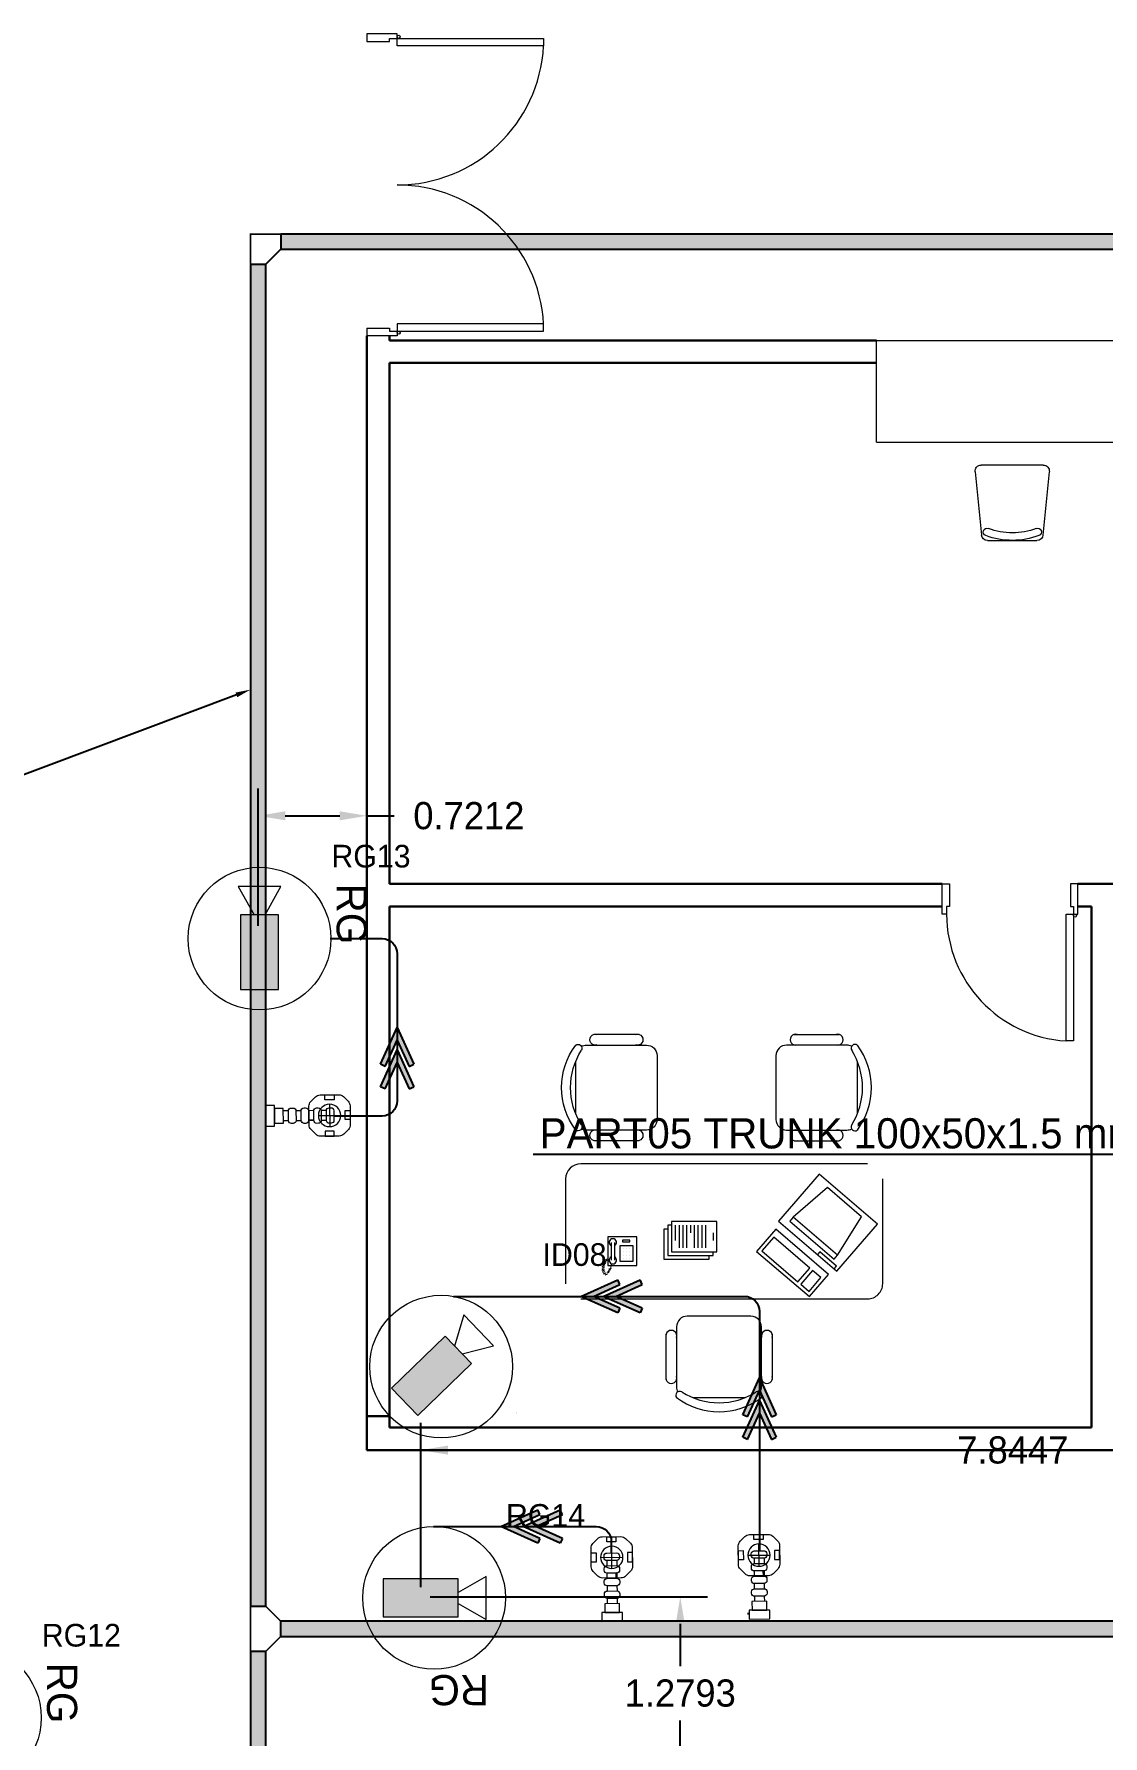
# Model space of a CAD drawing. Extents: x -15 to 352, y 223 to 399.
# Drawn here: x 43.92 to 51, y 346.63 to 357.9 of the extents above; entities that cross this region are included whole.
import ezdxf
from ezdxf import colors
from ezdxf.entities.mleader import LeaderData, LeaderLine
from ezdxf.enums import TextEntityAlignment as Align
from ezdxf.math import Vec2, Vec3

# ---------------------------------------------------------------- set-up
doc = ezdxf.new("R2010")
doc.units = 0
doc.header["$LTSCALE"] = 0.15
doc.linetypes.add('CONTINOUS', pattern=[0])
doc.layers.get('0').update_dxf_attribs({"color": 252})
doc.layers.get('Defpoints').update_dxf_attribs({"color": 252})
for name, color, linetype in [('0 CCTV', 252, 'Continuous'), ('0 sockets', 252, 'Continuous'), ('0 sound', 252, 'Continuous'), ('AUTOINCR', 7, 'Continuous'), ('CCTV', 4, 'Continuous'), ('CIRCUIT_PRO_LAYER', 7, 'Continuous'), ('CPTOOLS-TRAY', 1, 'Continuous')]:
    doc.layers.add(name, color=color, linetype=linetype)
for name, color, linetype, lineweight in [('0 LEGEND', 140, 'Continuous', 0), ('DOOR', 252, 'Continuous', 20), ('E-LT-CKT-NM', 7, 'Continuous', 30), ('EL-PULL BOX-50', 3, 'Continuous', 0), ('FUR', 252, 'Continuous', 9), ('sofa', 252, 'Continuous', 9), ('T-CCTV', 7, 'Continuous', 0), ('TMG-LC-ACCEORISE', 1, 'Continuous', 0), ('wall', 252, 'Continuous', 30)]:
    doc.layers.add(name, color=color, linetype=linetype, lineweight=lineweight)
doc.styles.add('SDC-TEXT-ARB', font='sdc-arb.shx')
doc.dimstyles.get("Standard").update_dxf_attribs({"dimtxt": 0.18, "dimasz": 0.18, "dimexe": 0.18, "dimexo": 0.0625, "dimgap": 0.09, "dimtad": 0, "dimtih": 1, "dimtoh": 1, "dimdec": 4, "dimzin": 0, "dimdsep": 46, "dimtxsty": 'Standard', "dimcen": 0.09, "dimadec": 0, "dimazin": 0, "dimtfac": 1, "dimtdec": 4, "dimtofl": 0, "dimtmove": 0, "dimatfit": 3, "dimfxl": 1, "dimtolj": 1, "dimtzin": 0, "dimarcsym": 0})

# ---------------------------------------------------------------- blocks, each defined once
blk = doc.blocks.new('RECTANG')
for p, q in [((1, 1), (0, 1)), ((0, 1), (0, 0)), ((1, 0), (1, 1)), ((0, 0), (1, 0))]:
    blk.add_line(p, q)
blk = doc.blocks.new('IBMAT', base_point=(61, 306))
for p, q in [((75, 307), (75, 306)), ((81, 307), (75, 307)), ((81, 306), (81, 307))]:
    blk.add_line(p, q)
at = {"xscale": 21, "yscale": 17, "zscale": 21}
blk.add_blockref('RECTANG', (61, 306), dxfattribs=at)
blk = doc.blocks.new('KEYBOARD', base_point=(60, 294))
for p, xscale, yscale, zscale in [((60, 294), 19, 8, 19), ((61, 295), 13, 5, 13), ((75, 295), 3, 5, 3)]:
    blk.add_blockref('RECTANG', p, dxfattribs=dict(xscale=xscale, yscale=yscale, zscale=zscale))
blk = doc.blocks.new('FNCOMP')
for p, q in [((-6.64, 16.23), (-8.5, 3.5)), ((6.08, 16.23), (-6.64, 16.23)), ((8, 3.5), (6.08, 16.23)), ((-8.5, 3.5), (-8.5, 2.04)), ((8, 3.5), (-8.5, 3.5)), ((-8.5, 2.04), (8, 2.04)), ((8, 2.04), (8, 3.5))]:
    blk.add_line(p, q)
at = {"xscale": 1.033846153846154, "yscale": 1.033846153846154, "zscale": 1.033846153846154}
for name, p in [('IBMAT', (-10.86, 0)), ('KEYBOARD', (-10.05, -10.5))]:
    blk.add_blockref(name, p, dxfattribs=at)
blk = doc.blocks.new('CHAIR7')
for p, q in [((5.12, 15.04), (17.88, 15.04)), ((20, 12), (3, 12)), ((0, 9), (0, -9)), ((23, -7.44), (23, 7.44)), ((3, -12), (20, -12)), ((5.12, -15), (17.88, -15))]:
    blk.add_line(p, q)
for centre, radius, start, end in [((5.56, 13.54), 1.56, 73.7398, 286.2602), ((17.44, 13.54), 1.56, 253.7398, 106.2602), ((3, 9), 3, 90, 180), ((20, 9), 3, 62.4156, 90), ((22.34, 11.12), 1.1, 53.3099, 212.0274), ((4.82, 0), 19.64, 327.5758, 32.4242), ((7, 0), 20, 323.1301, 36.8699), ((3, -9), 3, 180, 270), ((5.56, -13.5), 1.56, 73.7398, 286.2602), ((17.44, -13.5), 1.56, 253.7398, 106.2602), ((20, -9), 3, 270, 297.5844), ((22.34, -11.12), 1.1, 147.9726, 306.6901)]:
    blk.add_arc(centre, radius, start, end)
blk = doc.blocks.new('FNPHONE')
for p, q in [((-7.29, 6.54), (-7.29, 1.54)), ((-6.29, 6.54), (-6.29, 1.54)), ((-3.87, 4.85), (-3.87, 4.85)), ((-2.94, 4.85), (-2.94, 4.85)), ((-2, 4.85), (-2, 4.85)), ((-9.1, 0.22), (-9.7, 0.02)), ((-8.9, 0.62), (-9.5, 0.42)), ((-8.7, 1.02), (-9.3, 0.82)), ((-8.5, 1.42), (-9.1, 1.22)), ((-8.3, 1.82), (-8.9, 1.62)), ((-7.14, 0.56), (-7.5, -0.58)), ((-3.87, 3.91), (-3.87, 3.91)), ((-3.87, 2.97), (-3.87, 2.97)), ((-3.87, 2.03), (-3.87, 2.03)), ((-2.94, 3.91), (-2.94, 3.91)), ((-2.94, 2.97), (-2.94, 2.97)), ((-2.94, 2.03), (-2.94, 2.03)), ((-2, 3.91), (-2, 3.91)), ((-2, 2.97), (-2, 2.97)), ((-2, 2.03), (-2, 2.03)), ((-9.3, -0.18), (-9.9, -0.38)), ((-9.3, -0.58), (-9.9, -0.78)), ((-9.3, -0.98), (-9.9, -1.18)), ((-9.3, -1.38), (-9.9, -1.58)), ((-9.1, -1.78), (-9.7, -1.98)), ((-8.9, -2.18), (-9.5, -2.38)), ((-8.43, -2.46), (-9.03, -2.66)), ((-7.9, -1.98), (-8.5, -2.18)), ((-7.7, -1.58), (-8.3, -1.78)), ((-7.5, -1.18), (-8.1, -1.38)), ((-7.3, -0.78), (-7.9, -0.98))]:
    blk.add_line(p, q)
for centre, start, end in [((-6.79, 6.54), 298.4915, 241.5085), ((-6.79, 1.54), 118.4915, 61.5085)]:
    blk.add_arc(centre, 1.05, start, end)
for p, xscale, yscale, zscale in [((-8.21, 0), 8.20528234483245, 8.104073169521023, 8.20528234483245), ((-4.81, 1.25), 3.75, 4.375, 3.75), ((-4.03, 6.72), 2.03125, 0.46875, 2.03125)]:
    blk.add_blockref('RECTANG', p, dxfattribs=dict(xscale=xscale, yscale=yscale, zscale=zscale))
blk = doc.blocks.new('D90')
at = {"layer": 'DOOR'}
for points in [[(0.03, 0.2), (0.03, 1.04), (0.078, 1.04), (0.078, 0.2)], [(0.03, 0.2), (0, 0.2), (0, 0), (0.05, 0), (0.05, 0.15), (0.03, 0.15)], [(0.87, 0.2), (0.9, 0.2), (0.9, 0), (0.85, 0), (0.85, 0.15), (0.87, 0.15)]]:
    blk.add_lwpolyline(points, close=True, dxfattribs=at)
blk.add_circle((0.02, 0.21), 0.01, dxfattribs=at)
blk.add_arc((0.025, 0.197), 0.845, 0.2218, 86.3889, dxfattribs=at)
blk = doc.blocks.new('Ch01')
at = {"layer": 'FUR'}
for p, q in [((-0.455, 0.247), (-0.035, 0.205)), ((-0.499, -0.205), (-0.499, 0.207)), ((0.001, 0.165), (0.001, -0.163)), ((-0.455, -0.244), (-0.035, -0.202))]:
    blk.add_line(p, q, dxfattribs=at)
for centre, radius, start, end in [((-0.459, 0.207), 0.04, 84.2894, 180), ((-0.055, 0.168), 0.025, 20.5276, 200.5276), ((-0.499, 0.001), 0.449, 339.1935, 20.5276), ((-0.039, 0.165), 0.04, 0, 84.2894), ((-0.499, 0.001), 0.499, 339.1935, 20.5276), ((-0.459, -0.205), 0.04, 180, 275.7106), ((-0.056, -0.167), 0.025, 159.1935, 339.1935), ((-0.039, -0.163), 0.04, 275.7106, 0)]:
    blk.add_arc(centre, radius, start, end, dxfattribs=at)
blk = doc.blocks.new('ARCH')
at = {"layer": 'DOOR'}
blk.add_line((46.125, 355.955), (46.125, 355.905), dxfattribs=at)
for points in [[(46.325, 357.875), (46.325, 357.905), (46.125, 357.905), (46.125, 357.855), (46.275, 357.855), (46.275, 357.875)], [(46.325, 357.875), (47.295, 357.875), (47.295, 357.825), (46.325, 357.825)], [(46.325, 355.935), (47.295, 355.935), (47.295, 355.985), (46.325, 355.985)]]:
    blk.add_lwpolyline(points, close=True, dxfattribs=at)
blk.add_lwpolyline([(46.125, 355.955), (46.275, 355.955), (46.275, 355.935), (46.325, 355.935), (46.325, 355.905), (46.125, 355.905)], dxfattribs=at)
for centre in [(46.335, 357.885), (46.335, 355.925)]:
    blk.add_circle(centre, 0.01, dxfattribs=at)
for centre, start, end in [((46.325, 357.875), 270, 357.0492), ((46.325, 355.933), 2.9508, 90)]:
    blk.add_arc(centre, 0.971, start, end, dxfattribs=at)
at = {"layer": 'sofa'}
for p, q in [((49.5, 355.875), (52.5, 355.875)), ((49.5, 355.2), (49.5, 355.875)), ((49.5, 355.2), (52.5, 355.2)), ((49.441, 350.421), (47.541, 350.421)), ((47.441, 350.321), (47.441, 349.627))]:
    blk.add_line(p, q, dxfattribs=at)
blk.add_lwpolyline([(47.541, 349.527), (49.441, 349.527, 0.414214), (49.541, 349.627), (49.541, 350.321)], format="xyb", dxfattribs=at)
for points in [[(48.117, 349.989), (48.092, 349.989), (48.092, 349.789), (48.392, 349.789), (48.392, 349.814)], [(48.142, 350.014), (48.117, 350.014), (48.117, 349.814), (48.417, 349.814), (48.417, 349.839)], [(48.442, 350.039), (48.142, 350.039), (48.142, 349.839), (48.442, 349.839), (48.442, 350.039)], [(48.167, 350.014), (48.167, 349.914)], [(48.192, 350.014), (48.192, 349.864)], [(48.217, 350.014), (48.217, 349.864)], [(48.242, 350.014), (48.242, 349.864)], [(48.267, 350.014), (48.267, 349.964)], [(48.292, 350.014), (48.292, 349.864)], [(48.317, 350.014), (48.317, 349.864)], [(48.342, 350.014), (48.342, 349.864)], [(48.367, 350.014), (48.367, 349.864)], [(48.417, 349.964), (48.417, 349.914)]]:
    blk.add_lwpolyline(points, dxfattribs=at)
blk.add_arc((47.541, 350.321), 0.1, 90, 180, dxfattribs=at)
at = {"layer": 'wall'}
for p, q in [((46.125, 355.905), (46.125, 355.2)), ((46.275, 355.905), (46.275, 355.875)), ((49.5, 355.875), (46.275, 355.875)), ((49.5, 355.725), (46.275, 355.725)), ((46.275, 355.725), (46.275, 352.275)), ((46.125, 355.275), (46.125, 348.525)), ((49.934, 352.275), (46.275, 352.275)), ((51.166, 352.275), (50.834, 352.275)), ((46.275, 352.125), (46.275, 348.675)), ((49.934, 352.125), (46.275, 352.125)), ((50.925, 352.125), (50.834, 352.125)), ((50.925, 352.125), (50.925, 348.675)), ((46.275, 348.75), (46.125, 348.75)), ((46.275, 348.675), (50.925, 348.675)), ((46.125, 348.525), (55.8, 348.525))]:
    blk.add_line(p, q, dxfattribs=at)
at = {"layer": 'DOOR', "rotation": 180}
blk.add_blockref('D90', (50.834, 352.275), dxfattribs=at)
at = {"layer": 'sofa', "yscale": 0.0234375, "zscale": 0.0234375}
for name, p, xscale in [('CHAIR7', (48.047, 350.926), -0.0234375), ('CHAIR7', (48.834, 350.926), 0.0234375), ('FNPHONE', (47.913, 349.747), 0.0234375)]:
    blk.add_blockref(name, p, dxfattribs=dict(at, xscale=xscale))
at = {"layer": 'sofa'}
for name, p, xscale, yscale, zscale, rotation in [('FNCOMP', (49.045, 349.875), 0.02343749999997079, 0.02343749999997079, 0.02343749999997079, 319.3987053547845), ('CHAIR7', (48.457, 349.412), 0.0234375, 0.0234375, 0.0234375, 270)]:
    blk.add_blockref(name, p, dxfattribs=dict(at, xscale=xscale, yscale=yscale, zscale=zscale, rotation=rotation))
at = {"layer": 'wall', "xscale": -1, "rotation": 90}
blk.add_blockref('Ch01', (50.4, 354.55), dxfattribs=at)
blk = doc.blocks.new('*U98')
at = {"color": 0, "const_width": 0.01}
for points in [[(-0.05, 0.15), (-0.05, 0.2)], [(0.05, 0.15), (0.05, 0.2)], [(0.2, 0.05), (0.15, 0.05)], [(0.2, -0.05), (0.15, -0.05)]]:
    blk.add_lwpolyline(points, dxfattribs=at)
at = {"layer": 'CIRCUIT_PRO_LAYER', "color": 0, "const_width": 0.01}
blk.add_lwpolyline([(-0.05, -0.05), (-0.05, 0.15), (0.05, 0.15), (0.15, 0.05), (0.15, -0.05)], close=True, dxfattribs=at)
blk = doc.blocks.new('*U102')
at = {"color": 0, "const_width": 0.01}
for points in [[(-0.05, 0.15), (-0.05, 0.2)], [(0.05, 0.15), (0.05, 0.2)], [(-0.15, 0.05), (-0.2, 0.05)], [(0.2, 0.05), (0.15, 0.05)], [(-0.15, -0.05), (-0.2, -0.05)], [(0.2, -0.05), (0.15, -0.05)]]:
    blk.add_lwpolyline(points, dxfattribs=at)
at = {"layer": 'CIRCUIT_PRO_LAYER', "color": 0, "const_width": 0.01}
blk.add_lwpolyline([(-0.15, -0.05), (-0.15, 0.05), (-0.05, 0.15), (0.05, 0.15), (0.15, 0.05), (0.15, -0.05)], close=True, dxfattribs=at)
blk = doc.blocks.new('*U103')
at = {"layer": 'CPTOOLS-TRAY'}
h = blk.add_hatch(color=0, dxfattribs=at)
h.dxf.hatch_style = 1
h.paths.add_polyline_path([(0.05, 8.887), (-0.05, 8.887), (-0.05, 0), (0.05, 0)])
at = {"layer": 'CPTOOLS-TRAY', "color": 0}
blk.add_lwpolyline([(0.05, 8.887), (-0.05, 8.887), (-0.05, 0), (0.05, 0)], close=True, dxfattribs=at)
blk = doc.blocks.new('*U104')
at = {"layer": 'CPTOOLS-TRAY'}
h = blk.add_hatch(color=0, dxfattribs=at)
h.dxf.hatch_style = 1
h.paths.add_polyline_path([(0.05, 6.478), (-0.05, 6.478), (-0.05, 0), (0.05, 0)])
at = {"layer": 'CPTOOLS-TRAY', "color": 0}
blk.add_lwpolyline([(0.05, 6.478), (-0.05, 6.478), (-0.05, 0), (0.05, 0)], close=True, dxfattribs=at)
blk = doc.blocks.new('*U105')
at = {"layer": 'CPTOOLS-TRAY'}
h = blk.add_hatch(color=0, dxfattribs=at)
h.dxf.hatch_style = 1
h.paths.add_polyline_path([(0.05, 37.712), (-0.05, 37.712), (-0.05, 0), (0.05, 0)])
at = {"layer": 'CPTOOLS-TRAY', "color": 0}
blk.add_lwpolyline([(0.05, 37.712), (-0.05, 37.712), (-0.05, 0), (0.05, 0)], close=True, dxfattribs=at)
blk = doc.blocks.new('*U107')
at = {"layer": 'CPTOOLS-TRAY'}
h = blk.add_hatch(color=0, dxfattribs=at)
h.dxf.hatch_style = 1
h.paths.add_polyline_path([(0.05, 17.175), (-0.05, 17.175), (-0.05, 0), (0.05, 0)])
at = {"layer": 'CPTOOLS-TRAY', "color": 0}
blk.add_lwpolyline([(0.05, 17.175), (-0.05, 17.175), (-0.05, 0), (0.05, 0)], close=True, dxfattribs=at)
blk = doc.blocks.new('X4I0P7S6Y6')
at = {"layer": '0 sockets', "color": 0}
for name, p, rotation in [('*U98', (45.404, 356.527), 270), ('*U107', (45.554, 356.527), 270), ('*U103', (45.404, 356.377), 180), ('*U102', (45.404, 347.34), 270), ('*U105', (83.265, 347.34), 90)]:
    blk.add_blockref(name, p, dxfattribs=dict(at, rotation=rotation))
blk.add_blockref('*U104', (45.404, 340.712), dxfattribs=at)
blk = doc.blocks.new('LEGEND_dwg_CCTV DOME-1155345-TELECOMMUNICATION LEGEND_ GENERAL NOTES _SYMBOLS _ ABBREVIATIONS')
at = {"layer": 'T-CCTV'}
blk.add_hatch(color=256, dxfattribs=at).paths.add_polyline_path([(255, -95.2), (-120.1, -95.2), (-120.1, 95.2), (255, 95.2)], flags=0)
at = {"layer": 'T-CCTV', "flags": 128}
for points in [[(-120.1, 27.6), (-261.6, 107.6), (-261.6, -107.6), (-120.1, -27.6)], [(255, -95.2), (255, 95.2), (-120.1, 95.2), (-120.1, -95.2), (255, -95.2)]]:
    blk.add_lwpolyline(points, dxfattribs=at)
at = {"layer": 'T-CCTV'}
blk.add_circle((0, 0), 358.2, dxfattribs=at)
blk = doc.blocks.new('RG CAMERA')
at = {"layer": 'CCTV', "xscale": 1.150579243575653, "yscale": 1.150579243575653, "zscale": 1.150579243575653}
blk.add_blockref('LEGEND_dwg_CCTV DOME-1155345-TELECOMMUNICATION LEGEND_ GENERAL NOTES _SYMBOLS _ ABBREVIATIONS', (101764.5, 50919.3), dxfattribs=at)
at = {"layer": 'E-LT-CKT-NM', "style": 'SDC-TEXT-ARB'}
blk.add_attdef('RG', (101447, 51364.5), '', height=326.1, dxfattribs=at)
blk = doc.blocks.new('ID CAMERA')
at = {"layer": 'CCTV', "color": 6, "xscale": 1.150579243575653, "yscale": 1.150579243575653, "zscale": 1.150579243575653}
blk.add_blockref('LEGEND_dwg_CCTV DOME-1155345-TELECOMMUNICATION LEGEND_ GENERAL NOTES _SYMBOLS _ ABBREVIATIONS', (0, 0), dxfattribs=at)
at = {"layer": 'E-LT-CKT-NM', "color": 1, "style": 'SDC-TEXT-ARB'}
blk.add_attdef('ID', (-127.3, 492.1), '', height=326.1, dxfattribs=at)
blk = doc.blocks.new('JUNCTION BOX 2')
at = {"layer": 'TMG-LC-ACCEORISE', "color": 1, "ltscale": 0.4}
blk.add_lwpolyline([(-27, -85), (27, -85, 0.198912), (40.5, -79.4), (53.9, -66, 0.198912), (59.5, -52.5), (59.5, 1.5, 0.198912), (53.9, 15), (40.5, 28.4, 0.198912), (27, 34), (-27, 34, 0.198912), (-40.5, 28.4), (-53.9, 15, 0.198912), (-59.5, 1.5), (-59.5, -25.5), (-59.5, -52.5, 0.198912), (-53.9, -66), (-40.5, -79.4, 0.198912)], format="xyb", close=True, dxfattribs=at)
for points in [[(-14.2, 34), (12.2, 34), (12.2, 19.6), (-14.2, 19.6)], [(-59.5, -12.3), (-59.5, -38.7), (-45.1, -38.7), (-45.1, -12.3)], [(59.5, -12.3), (59.5, -38.7), (45.1, -38.7), (45.1, -12.3)], [(-14.2, -85), (12.2, -85), (12.2, -70.6), (-14.2, -70.6)]]:
    blk.add_lwpolyline(points, close=True, dxfattribs=at)
at = {"layer": 'TMG-LC-ACCEORISE', "color": 1}
for points in [[(0, 6.7), (0, -57.7)], [(-32.2, -25.5), (32.2, -25.5)]]:
    blk.add_lwpolyline(points, dxfattribs=at)
blk.add_circle((0, -25.5), 32.2, dxfattribs=at)
blk = doc.blocks.new('EMT CON. ADAPTER')
at = {"linetype": 'CONTINOUS'}
for points in [[(-60, 25), (-60, -25), (-30, -25), (-30, 25)], [(0, 35), (-30, 35), (-30, -35), (0, -35)]]:
    blk.add_lwpolyline(points, close=True, dxfattribs=at)
blk = doc.blocks.new('WERG')
at = {"layer": '0 LEGEND', "color": 1, "ltscale": 0.05}
for p, q in [((-42.9, 16.2), (-42.9, -16.3)), ((-27.5, 26.2), (-32.9, 26.2)), ((-17.5, 16.9), (0, 16.9)), ((-17.5, -16.3), (-17.5, 16.2)), ((-32.9, -26.3), (-27.5, -26.3)), ((-17.5, -16.9), (0, -16.9))]:
    blk.add_line(p, q, dxfattribs=at)
for centre, start, end in [((-32.9, 16.2), 90.00021, 180.00021), ((-27.5, 16.2), 0.00021, 90.00021), ((-32.9, -16.3), 180.00021, 270.00021), ((-27.5, -16.3), 270.00021, 0.00021)]:
    blk.add_arc(centre, 10, start, end, dxfattribs=at)
blk = doc.blocks.new('*U75')
at = {"layer": '0 LEGEND', "ltscale": 0.05}
for p in [(-188.7, 0), (-145.8, 0), (-102.9, 0), (-60, 0)]:
    blk.add_blockref('WERG', p, dxfattribs=at)
at = {"layer": '0 LEGEND', "ltscale": 0.05, "xscale": -1, "rotation": 180}
blk.add_blockref('EMT CON. ADAPTER', (0, 0), dxfattribs=at)
blk = doc.blocks.new('dd')
at = {"layer": 'EL-PULL BOX-50', "xscale": -0.001952159549914251, "yscale": 0.001952159549914252, "zscale": 0.001952159549914252, "rotation": 270.4385235983306}
blk.add_blockref('*U75', (0, 0), dxfattribs=at)
at = {"layer": 'EL-PULL BOX-50', "extrusion": (-0.000106033, 0.013854, 0.999904), "xscale": -0.002296658294016838, "yscale": 0.002296658294016836, "zscale": 0.002296658294016828, "rotation": 0.4385656867152221}
blk.add_blockref('JUNCTION BOX 2', (0.003, -0.365, -0.001), dxfattribs=at)
blk = doc.blocks.new('*D135')
at = {"layer": '0 sockets', "color": 0, "lineweight": -2, "transparency": 16777216}
for p, q in [((45.404, 351.997), (45.404, 352.906)), ((46.125, 351.975), (46.125, 352.906)), ((45.584, 352.726), (45.945, 352.726)), ((46.125, 352.726), (46.305, 352.726))]:
    blk.add_line(p, q, dxfattribs=at)
at = {"layer": '0 sockets', "color": 0, "transparency": 16777216}
for points in [[(45.584, 352.756), (45.584, 352.696), (45.404, 352.726)], [(45.945, 352.756), (45.945, 352.696), (46.125, 352.726)]]:
    blk.add_solid(points, dxfattribs=at)
at = {"layer": 'Defpoints', "color": 0, "transparency": 16777216}
for p in [(46.125, 352.726), (45.404, 351.935), (46.125, 351.913)]:
    blk.add_point(p, dxfattribs=at)
at = {"layer": '0 sockets', "color": 0, "transparency": 16777216, "insert": (46.8, 352.726), "char_height": 0.18, "attachment_point": 5}
blk.add_mtext('\\A1;0.7212', dxfattribs=at)
blk = doc.blocks.new('*D136')
at = {"layer": '0 sockets', "color": 0, "lineweight": -2, "transparency": 16777216}
for p, q in [((46.543, 347.554), (48.38, 347.554)), ((48.2, 347.374), (48.2, 347.095)), ((48.2, 346.455), (48.2, 346.735)), ((46.543, 346.275), (48.38, 346.275))]:
    blk.add_line(p, q, dxfattribs=at)
at = {"layer": '0 sockets', "color": 0, "transparency": 16777216}
for points in [[(48.17, 347.374), (48.23, 347.374), (48.2, 347.554)], [(48.17, 346.455), (48.23, 346.455), (48.2, 346.275)]]:
    blk.add_solid(points, dxfattribs=at)
at = {"layer": 'Defpoints', "color": 0, "transparency": 16777216}
for p in [(46.481, 347.554), (46.481, 346.275), (48.2, 346.275)]:
    blk.add_point(p, dxfattribs=at)
at = {"layer": '0 sockets', "color": 0, "transparency": 16777216, "insert": (48.2, 346.915), "char_height": 0.18, "attachment_point": 5}
blk.add_mtext('\\A1;1.2793', dxfattribs=at)
blk = doc.blocks.new('*D142')
at = {"layer": '0 sockets', "color": 0, "lineweight": -2, "transparency": 16777216}
for p, q in [((46.481, 347.617), (46.481, 348.705)), ((54.325, 347.601), (54.325, 348.705)), ((46.661, 348.525), (49.863, 348.525)), ((54.145, 348.525), (50.943, 348.525))]:
    blk.add_line(p, q, dxfattribs=at)
at = {"layer": '0 sockets', "color": 0, "transparency": 16777216}
for points in [[(46.661, 348.555), (46.661, 348.495), (46.481, 348.525)], [(54.145, 348.555), (54.145, 348.495), (54.325, 348.525)]]:
    blk.add_solid(points, dxfattribs=at)
at = {"layer": 'Defpoints', "color": 0, "transparency": 16777216}
for p in [(54.325, 348.525), (46.481, 347.554), (54.325, 347.538)]:
    blk.add_point(p, dxfattribs=at)
at = {"layer": '0 sockets', "color": 0, "transparency": 16777216, "insert": (50.403, 348.525), "char_height": 0.18, "attachment_point": 5}
blk.add_mtext('\\A1;7.8447', dxfattribs=at)
blk = doc.blocks.new('ds')
h = blk.add_hatch(color=2)
h.dxf.hatch_style = 1
h.paths.add_polyline_path([(0.259, 0.079), (0.245, 0.11), (0, 0), (0.245, -0.11), (0.259, -0.079), (0.084, 0)])
at = {"layer": '0 sockets', "color": 3}
for points in [[(0.245, -0.11), (0, 0), (0.245, 0.11)], [(0.259, -0.079), (0.084, 0), (0.259, 0.079)], [(0.259, 0.079), (0.245, 0.11)], [(0.259, -0.079), (0.245, -0.11)]]:
    blk.add_lwpolyline(points, dxfattribs=at)
blk = doc.blocks.new('qa')
h = blk.add_hatch(color=1)
h.dxf.hatch_style = 1
h.paths.add_polyline_path([(0.259, 0.079), (0.245, 0.11), (0, 0), (0.245, -0.11), (0.259, -0.079), (0.084, 0)])
h.paths.add_polyline_path([(0.408, 0.079), (0.394, 0.11), (0.149, 0), (0.394, -0.11), (0.408, -0.079), (0.233, 0)])
h = blk.add_hatch(color=1)
h.dxf.hatch_style = 1
h.paths.add_polyline_path([(0.259, 0.079), (0.245, 0.11), (0, 0), (0.245, -0.11), (0.259, -0.079), (0.084, 0)])
at = {"layer": '0 sockets', "color": 3}
for p in [(0, 0), (0.149, 0)]:
    blk.add_blockref('ds', p, dxfattribs=at)

msp = doc.modelspace()

# ---------------------------------------------------------------- linework, layer by layer
at = {"layer": '0 sockets', "color": 3}
for points in [[(45.88112, 351.91257), (46.225, 351.91257, -0.41421356), (46.325, 351.81257), (46.325, 350.83753, -0.41421356), (46.225, 350.73753), (45.90599, 350.73753)], [(46.69827, 349.54348), (48.625, 349.54348, -0.41421356), (48.725, 349.44348), (48.725, 347.8583)], [(46.56477, 348.01894), (47.64353, 348.01894, -0.41421356), (47.74353, 347.91894), (47.74353, 347.84341)], [(48.65644, 347.44191, -0.03105957), (48.64674, 347.4413), (48.64595, 347.4413)]]:
    msp.add_lwpolyline(points, format="xyb", dxfattribs=at)

# ---------------------------------------------------------------- block references
at = {"layer": '0 CCTV', "color": 2}
ref = msp.add_blockref('RG CAMERA', (-12.99109, 468.6365), dxfattribs=dict(at, xscale=0.001147, yscale=0.001147, zscale=0.001147, rotation=270))
ref.add_attrib('RG', 'RG', (45.92399, 352.27684), dxfattribs={"layer": 'E-LT-CKT-NM', "height": 0.2, "rotation": 270, "style": 'SDC-TEXT-ARB'})
ref = msp.add_blockref('ID CAMERA', (46.61603, 349.07817), dxfattribs=dict(at, xscale=0.001147, yscale=0.001147, zscale=0.001147, rotation=223.9708790521312))
ref.add_attrib('ID', 'ID', (47.113, 348.77329), dxfattribs={"layer": 'E-LT-CKT-NM', "color": 1, "height": 0.003741, "rotation": 223.970879, "style": 'SDC-TEXT-ARB'})
ref = msp.add_blockref('RG CAMERA', (163.29363, 405.95073), dxfattribs=dict(at, xscale=0.001147, yscale=0.001147, zscale=0.001147, rotation=180))
ref.add_attrib('RG', 'RG', (46.93397, 347.03566), dxfattribs={"layer": 'E-LT-CKT-NM', "height": 0.2, "rotation": 180, "style": 'SDC-TEXT-ARB'})
ref = msp.add_blockref('RG CAMERA', (-14.90957, 463.4768), dxfattribs=dict(at, xscale=0.001147, yscale=0.001147, zscale=0.001147, rotation=270))
ref.add_attrib('RG', 'RG', (44.0055, 347.11713), dxfattribs={"layer": 'E-LT-CKT-NM', "height": 0.2, "rotation": 270, "style": 'SDC-TEXT-ARB'})
at = {"layer": '0 sockets', "color": 3}
msp.add_blockref('ARCH', (0, 0), dxfattribs=at)
at = {"layer": '0 sockets', "color": 6, "rotation": 270}
for p in [(46.325, 351.32505), (48.725, 349.00373)]:
    msp.add_blockref('qa', p, dxfattribs=at)
at = {"layer": '0 sockets', "color": 3}
for p, rotation in [((45.45383, 350.73797), 90), ((48.725, 347.40614), 180), ((47.74988, 347.3913), 180)]:
    msp.add_blockref('dd', p, dxfattribs=dict(at, rotation=rotation))
at = {"layer": '0 sockets', "color": 6}
for p in [(47.5406, 349.54348), (47.01158, 348.01894)]:
    msp.add_blockref('qa', p, dxfattribs=at)
at = {"layer": '0 sound', "color": 1}
msp.add_blockref('X4I0P7S6Y6', (0.00005, 0.00124), dxfattribs=at)

# ---------------------------------------------------------------- texts
at = {"layer": 'AUTOINCR', "color": 1}
for s, p in [('RG13', (45.88958, 352.33877)), ('ID08', (47.28792, 349.70006)), ('RG14', (47.04591, 347.97248)), ('RG12', (43.9711, 347.17907))]:
    msp.add_text(s, height=0.15, dxfattribs=at).set_placement(p, align=Align.BOTTOM_LEFT)

# ---------------------------------------------------------------- dimensions: what is measured, and where the dimension line sits
at = {"layer": '0 sockets', "color": 6}
for base, p1, p2, picture, middle in [((46.125, 352.7258), (45.40383, 351.93466), (46.125, 351.91257), '*D135', (46.8, 352.7258)), ((54.32537, 348.525), (46.48066, 347.5543), (54.32537, 347.53846), '*D142', (50.40302, 348.525))]:
    dim = msp.add_linear_dim(base=base, p1=p1, p2=p2, dimstyle='Standard', dxfattribs=at)
    dim.commit()
    dim.dimension.update_dxf_attribs({"geometry": picture, "text_midpoint": middle})
dim = msp.add_linear_dim(base=(48.2004, 346.275), p1=(46.48066, 347.5543), p2=(46.48066, 346.275), angle=90, dimstyle='Standard', dxfattribs=at)
dim.commit()
dim.dimension.update_dxf_attribs({"geometry": '*D136', "text_midpoint": (48.2004, 346.91465)})

# ---------------------------------------------------------------- leaders
at = {"layer": '0 sockets', "color": 3}
ml = msp.add_multileader_mtext('Standard', dxfattribs=at)
ml.set_content('PART06 TRUNK 100x50x1.5 mm2', color=3)
ml.set_leader_properties()
ml.build(insert=Vec2(0, 0))
ml.multileader.update_dxf_attribs({"text_left_attachment_type": 6, "text_right_attachment_type": 6, "dogleg_length": 0.1, "arrow_head_size": 0.1})
ctx = ml.context
ctx.base_point, ctx.char_height, ctx.arrow_head_size, ctx.landing_gap_size = Vec3(37.04755, 352.36345), 0.2, 0.1, 0.04
ctx.left_attachment, ctx.right_attachment, ctx.text_align_type = 6, 6, 2
notes = []
notes.append((ctx, [(0, (1, 1, 0), (42.16088, 352.36345), (-1, 0), 0.1, [(0, [(45.35383, 353.56201)], 0, [])])]))
ctx.mtext.insert, ctx.mtext.width, ctx.mtext.alignment, ctx.mtext.flow_direction = Vec3(42.02088, 352.60345), 5.3328293, 3, 5
ml = msp.add_multileader_mtext('Standard', dxfattribs=at)
ml.set_content('PART05 TRUNK 100x50x1.5 mm2', color=3)
ml.set_leader_properties()
ml.build(insert=Vec2(0, 0))
ml.multileader.update_dxf_attribs({"text_left_attachment_type": 6, "text_right_attachment_type": 6, "dogleg_length": 0.1, "arrow_head_size": 0.1})
ctx = ml.context
ctx.base_point, ctx.char_height, ctx.arrow_head_size, ctx.landing_gap_size = Vec3(46.42754, 350.48313), 0.2, 0.1, 0.04
ctx.left_attachment, ctx.right_attachment, ctx.text_align_type = 6, 6, 2
notes.append((ctx, [(0, (1, 1, 0), (51.54087, 350.48313), (-1, 0), 0.1, [(0, [(52.64017, 347.3913)], 0, [])])]))
ctx.mtext.insert, ctx.mtext.width, ctx.mtext.alignment, ctx.mtext.flow_direction = Vec3(51.40087, 350.72313), 4.9854325, 3, 5
for ctx, leaders in notes:
    for number, flags, end, landing, length, lines in leaders:
        leader = LeaderData()
        leader.index, (leader.has_last_leader_line, leader.has_dogleg_vector, leader.attachment_direction) = number, flags
        leader.last_leader_point, leader.dogleg_vector, leader.dogleg_length = Vec3(end), Vec3(landing), length
        for number, points, colour, breaks in lines:
            line = LeaderLine()
            line.index, line.vertices, line.color, line.breaks = number, Vec3.list(points), colors.encode_raw_color(colour), breaks
            leader.lines.append(line)
        ctx.leaders.append(leader)

doc.saveas('drawing.dxf')
